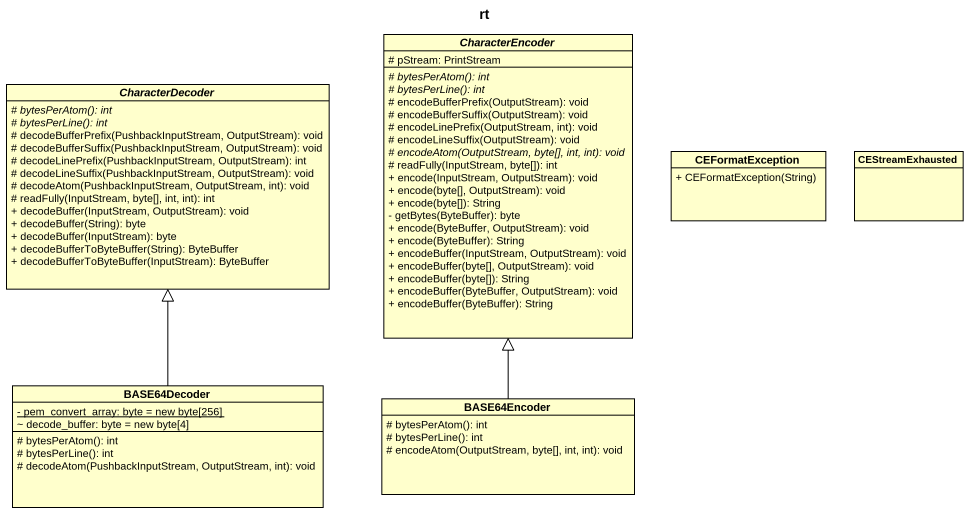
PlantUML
@startuml
title rt
hide circle
hide empty members
skinparam classAttributeIconSize 0
abstract class CharacterEncoder {
  # pStream: PrintStream
  {abstract} # bytesPerAtom(): int
  {abstract} # bytesPerLine(): int
  # encodeBufferPrefix(OutputStream): void
  # encodeBufferSuffix(OutputStream): void
  # encodeLinePrefix(OutputStream, int): void
  # encodeLineSuffix(OutputStream): void
  {abstract} # encodeAtom(OutputStream, byte[], int, int): void
  # readFully(InputStream, byte[]): int
  + encode(InputStream, OutputStream): void
  + encode(byte[], OutputStream): void
  + encode(byte[]): String
  - getBytes(ByteBuffer): byte
  + encode(ByteBuffer, OutputStream): void
  + encode(ByteBuffer): String
  + encodeBuffer(InputStream, OutputStream): void
  + encodeBuffer(byte[], OutputStream): void
  + encodeBuffer(byte[]): String
  + encodeBuffer(ByteBuffer, OutputStream): void
  + encodeBuffer(ByteBuffer): String
}
abstract class CharacterDecoder {
  {abstract} # bytesPerAtom(): int
  {abstract} # bytesPerLine(): int
  # decodeBufferPrefix(PushbackInputStream, OutputStream): void
  # decodeBufferSuffix(PushbackInputStream, OutputStream): void
  # decodeLinePrefix(PushbackInputStream, OutputStream): int
  # decodeLineSuffix(PushbackInputStream, OutputStream): void
  # decodeAtom(PushbackInputStream, OutputStream, int): void
  # readFully(InputStream, byte[], int, int): int
  + decodeBuffer(InputStream, OutputStream): void
  + decodeBuffer(String): byte
  + decodeBuffer(InputStream): byte
  + decodeBufferToByteBuffer(String): ByteBuffer
  + decodeBufferToByteBuffer(InputStream): ByteBuffer
}
class CEFormatException {
  + CEFormatException(String)
}
class CEStreamExhausted
class BASE64Decoder {
  {static} - pem_convert_array: byte = new byte[256]
  ~ decode_buffer: byte = new byte[4]
  # bytesPerAtom(): int
  # bytesPerLine(): int
  # decodeAtom(PushbackInputStream, OutputStream, int): void
}
class BASE64Encoder {
  # bytesPerAtom(): int
  # bytesPerLine(): int
  # encodeAtom(OutputStream, byte[], int, int): void
}
BASE64Decoder -up-|> CharacterDecoder
BASE64Encoder -up-|> CharacterEncoder
@enduml
